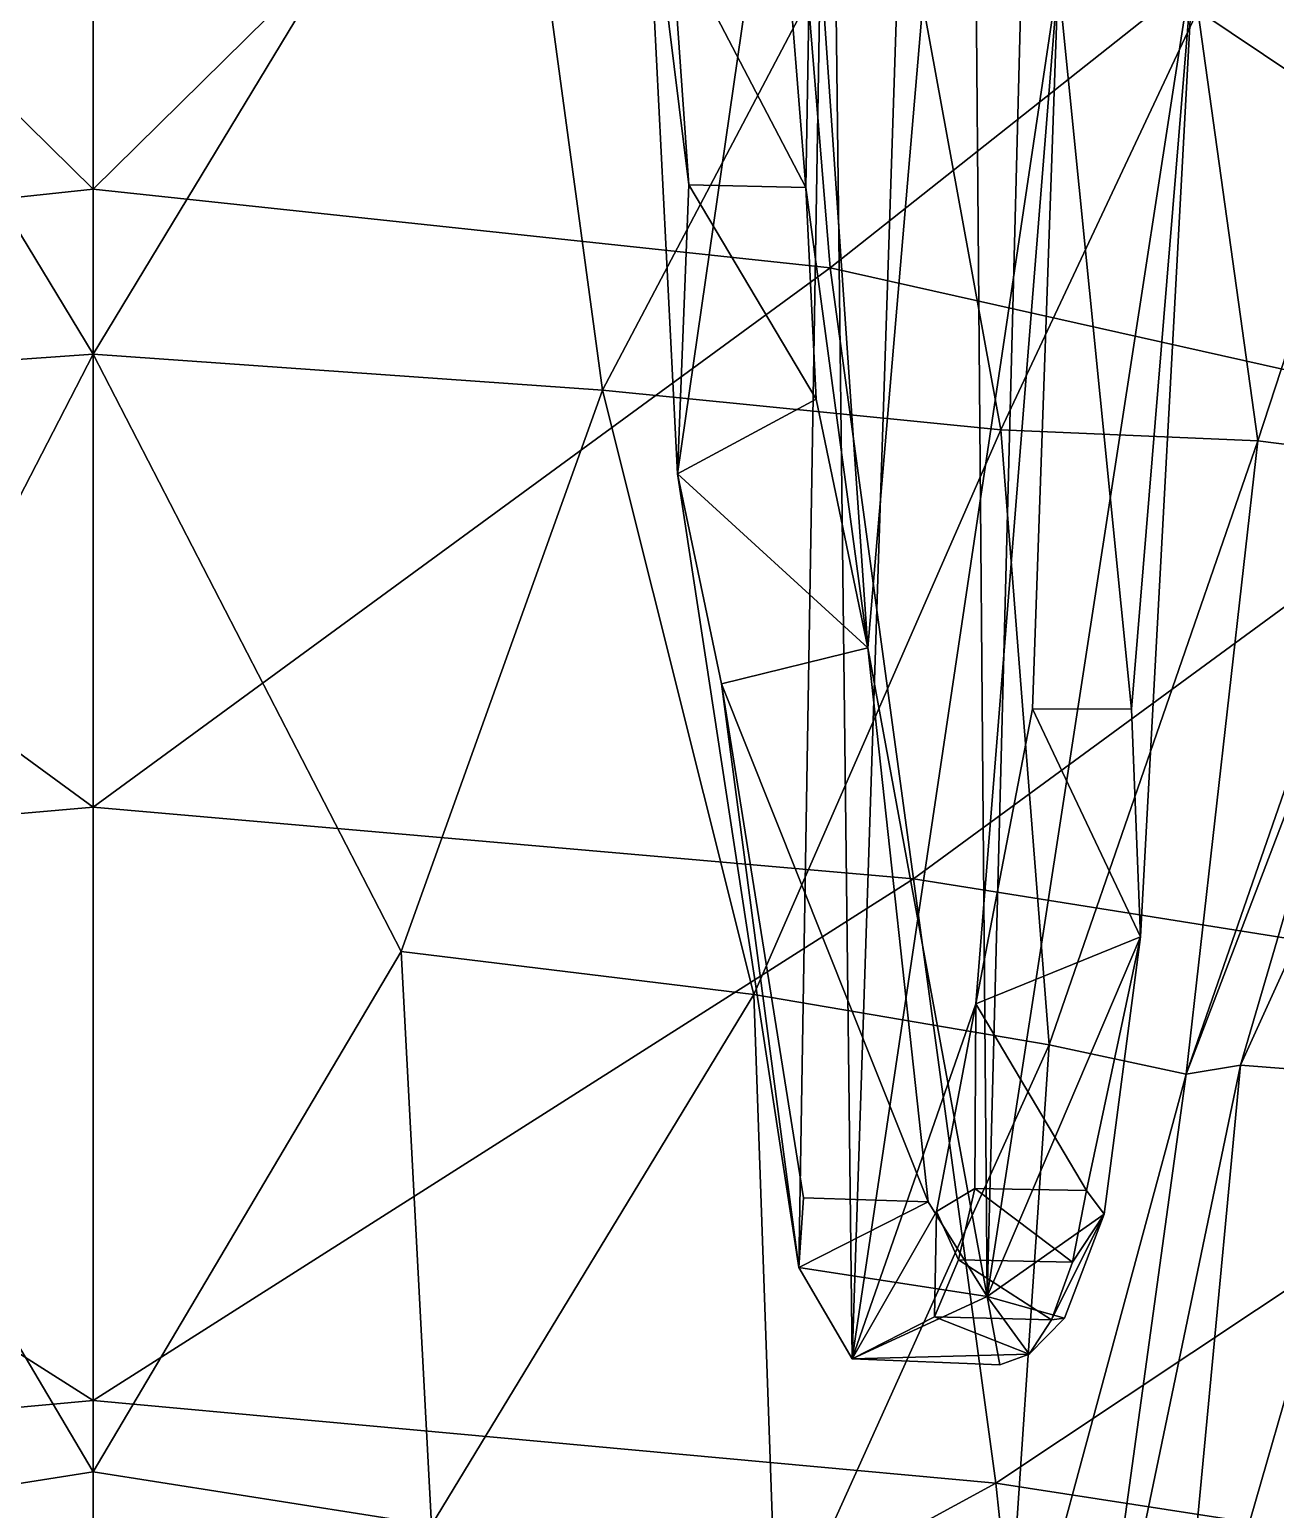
# Model space of a CAD drawing. Extents: x -1.1 to 1.1, y -3.78 to 5.59.
# Drawn here: x -0.022 to 0.411, y 1.039 to 1.552 of the extents above; entities that cross this region are included whole.
import ezdxf

# ---------------------------------------------------------------- set-up
doc = ezdxf.new("R2010")
doc.units = 0
doc.layers.add('STEGOSRS$LWO', color=1, linetype='CONTINUOUS')

msp = doc.modelspace()

# ---------------------------------------------------------------- linework, layer by layer
at = {"layer": 'STEGOSRS$LWO'}
for points in [[(0.44093, 1.52063, 1.83764), (0.38375, 1.55898, 1.77578), (0.41676, 1.90533, 1.81855)], [(0.26372, 1.09086, 3.11117), (0.29029, 1.89989, 3.17381), (0.25568, 1.76241, 3.00399)], [(0.26372, 1.09086, 3.11117), (0.33519, 1.57035, 3.39321), (0.29029, 1.89989, 3.17381)], [(0.30511, 1.75942, 2.98966), (0.33041, 1.87482, 3.13769), (0.31054, 1.11252, 3.02824)], [(0.33041, 1.87482, 3.13769), (0.3822, 1.57726, 3.38494), (0.31054, 1.11252, 3.02824)], [(-0.2349, 1.72826, 2.7997), (0, 1.49698, 3.06626), (0, 1.775, 2.86754)], [(0, 1.49698, 3.06626), (0.2349, 1.72826, 2.7997), (0, 1.775, 2.86754)], [(0.25568, 1.76241, 3.00399), (0.19163, 1.6218, 2.72414), (0.20295, 1.39811, 2.80569)], [(0.25568, 1.76241, 3.00399), (0.20295, 1.39811, 2.80569), (0.24511, 1.12252, 3.02761)], [(0.25568, 1.76241, 3.00399), (0.24511, 1.12252, 3.02761), (0.26372, 1.09086, 3.11117)], [(0.26913, 1.33774, 2.82232), (0.24963, 1.62002, 2.71218), (0.30511, 1.75942, 2.98966)], [(0.31054, 1.11252, 3.02824), (0.26913, 1.33774, 2.82232), (0.30511, 1.75942, 2.98966)], [(-0.25598, 1.4696, 2.96442), (0, 1.49698, 3.06626), (-0.2349, 1.72826, 2.7997)], [(0, 1.49698, 3.06626), (0.25598, 1.4696, 2.96442), (0.2349, 1.72826, 2.7997)], [(0.45474, 1.62695, 2.66234), (0.2349, 1.72826, 2.7997), (0.25598, 1.4696, 2.96442)], [(0, 1.70153, 1.63704), (0, 1.4397, 1.63232), (-0.1432, 1.676, 1.66156)], [(0, 1.4397, 1.63232), (0, 1.70153, 1.63704), (0.1432, 1.676, 1.66156)], [(0, 1.4397, 1.63232), (-0.17698, 1.42716, 1.66044), (-0.1432, 1.676, 1.66156)], [(0.17698, 1.42716, 1.66044), (0, 1.4397, 1.63232), (0.1432, 1.676, 1.66156)], [(0.17698, 1.42716, 1.66044), (0.1432, 1.676, 1.66156), (0.27776, 1.61854, 1.71534)], [(0.25598, 1.4696, 2.96442), (0.49998, 1.41505, 2.76504), (0.45474, 1.62695, 2.66234)], [(0.31533, 1.41338, 1.71918), (0.17698, 1.42716, 1.66044), (0.27776, 1.61854, 1.71534)], [(0.19163, 1.6218, 2.72414), (0.20071, 1.58733, 2.72621), (0.20691, 1.4985, 2.76557)], [(0.20295, 1.39811, 2.80569), (0.19163, 1.6218, 2.72414), (0.20691, 1.4985, 2.76557)], [(0.24758, 1.49751, 2.7564), (0.24028, 1.58861, 2.7167), (0.24963, 1.62002, 2.71218)], [(0.24963, 1.62002, 2.71218), (0.26913, 1.33774, 2.82232), (0.24758, 1.49751, 2.7564)], [(0.31533, 1.41338, 1.71918), (0.27776, 1.61854, 1.71534), (0.38375, 1.55898, 1.77578)], [(0.24028, 1.58861, 2.7167), (0.24758, 1.49751, 2.7564), (0.20071, 1.58733, 2.72621)], [(0.24758, 1.49751, 2.7564), (0.20691, 1.4985, 2.76557), (0.20071, 1.58733, 2.72621)], [(0.3822, 1.57726, 3.38494), (0.3638, 1.23733, 3.27131), (0.31054, 1.11252, 3.02824)], [(0.36069, 1.31643, 3.30728), (0.3822, 1.57726, 3.38494), (0.33519, 1.57035, 3.39321)], [(0.3822, 1.57726, 3.38494), (0.36069, 1.31643, 3.30728), (0.3638, 1.23733, 3.27131)], [(0.26372, 1.09086, 3.11117), (0.30658, 1.21409, 3.27317), (0.33519, 1.57035, 3.39321)], [(0.30658, 1.21409, 3.27317), (0.32635, 1.31656, 3.31435), (0.33519, 1.57035, 3.39321)], [(0.33519, 1.57035, 3.39321), (0.32635, 1.31656, 3.31435), (0.36069, 1.31643, 3.30728)], [(0.4046, 1.40956, 1.76824), (0.31533, 1.41338, 1.71918), (0.38375, 1.55898, 1.77578)], [(0.4046, 1.40956, 1.76824), (0.38375, 1.55898, 1.77578), (0.44093, 1.52063, 1.83764)], [(0.45373, 1.40334, 1.80588), (0.4046, 1.40956, 1.76824), (0.44093, 1.52063, 1.83764)], [(0, 1.49698, 3.06626), (-0.25598, 1.4696, 2.96442), (0, 1.2824, 3.19575)], [(0.25598, 1.4696, 2.96442), (0, 1.49698, 3.06626), (0, 1.2824, 3.19575)], [(0.25117, 1.42405, 2.77842), (0.20295, 1.39811, 2.80569), (0.20691, 1.4985, 2.76557)], [(0.24758, 1.49751, 2.7564), (0.25117, 1.42405, 2.77842), (0.20691, 1.4985, 2.76557)], [(0.26913, 1.33774, 2.82232), (0.25117, 1.42405, 2.77842), (0.24758, 1.49751, 2.7564)], [(-0.28501, 1.25745, 3.0807), (0, 1.2824, 3.19575), (-0.25598, 1.4696, 2.96442)], [(0, 1.2824, 3.19575), (0.28501, 1.25745, 3.0807), (0.25598, 1.4696, 2.96442)], [(0.49998, 1.41505, 2.76504), (0.25598, 1.4696, 2.96442), (0.28501, 1.25745, 3.0807)], [(-0.17698, 1.42716, 1.66044), (0, 1.4397, 1.63232), (-0.10699, 1.23223, 1.5887)], [(0, 1.4397, 1.63232), (0, 1.05164, 1.49757), (-0.10699, 1.23223, 1.5887)], [(0, 1.4397, 1.63232), (0.17698, 1.42716, 1.66044), (0.10699, 1.23223, 1.5887)], [(0, 1.05164, 1.49757), (0, 1.4397, 1.63232), (0.10699, 1.23223, 1.5887)], [(0.22957, 1.21728, 1.62275), (0.10699, 1.23223, 1.5887), (0.17698, 1.42716, 1.66044)], [(0.17698, 1.42716, 1.66044), (0.31533, 1.41338, 1.71918), (0.22957, 1.21728, 1.62275)], [(0.20295, 1.39811, 2.80569), (0.25117, 1.42405, 2.77842), (0.26913, 1.33774, 2.82232)], [(0.33206, 1.19982, 1.66382), (0.22957, 1.21728, 1.62275), (0.31533, 1.41338, 1.71918)], [(0.28501, 1.25745, 3.0807), (0.56274, 1.2133, 2.87026), (0.49998, 1.41505, 2.76504)], [(0.31533, 1.41338, 1.71918), (0.4046, 1.40956, 1.76824), (0.33206, 1.19982, 1.66382)], [(0.37967, 1.18971, 1.69008), (0.33206, 1.19982, 1.66382), (0.4046, 1.40956, 1.76824)], [(0.4046, 1.40956, 1.76824), (0.45373, 1.40334, 1.80588), (0.37967, 1.18971, 1.69008)], [(0.37967, 1.18971, 1.69008), (0.45373, 1.40334, 1.80588), (0.45689, 1.39182, 1.76623)], [(0.24511, 1.12252, 3.02761), (0.20295, 1.39811, 2.80569), (0.21827, 1.32522, 2.84092)], [(0.26913, 1.33774, 2.82232), (0.21827, 1.32522, 2.84092), (0.20295, 1.39811, 2.80569)], [(0.39854, 1.19274, 1.65466), (0.37967, 1.18971, 1.69008), (0.45689, 1.39182, 1.76623)], [(0.39854, 1.19274, 1.65466), (0.45689, 1.39182, 1.76623), (0.48217, 1.37653, 1.67257)], [(0.44632, 1.18907, 1.57167), (0.39854, 1.19274, 1.65466), (0.48217, 1.37653, 1.67257)], [(0.26913, 1.33774, 2.82232), (0.29006, 1.14537, 2.97968), (0.21827, 1.32522, 2.84092)], [(0.31054, 1.11252, 3.02824), (0.29006, 1.14537, 2.97968), (0.26913, 1.33774, 2.82232)], [(0.21827, 1.32522, 2.84092), (0.24682, 1.14678, 2.98977), (0.24511, 1.12252, 3.02761)], [(0.29006, 1.14537, 2.97968), (0.24682, 1.14678, 2.98977), (0.21827, 1.32522, 2.84092)], [(0.32635, 1.31656, 3.31435), (0.30658, 1.21409, 3.27317), (0.3638, 1.23733, 3.27131)], [(0.3638, 1.23733, 3.27131), (0.36069, 1.31643, 3.30728), (0.32635, 1.31656, 3.31435)], [(-0.28501, 1.25745, 3.0807), (0, 1.07631, 3.3028), (0, 1.2824, 3.19575)], [(0, 1.07631, 3.3028), (0.28501, 1.25745, 3.0807), (0, 1.2824, 3.19575)], [(-0.31359, 1.0476, 3.16647), (0, 1.07631, 3.3028), (-0.28501, 1.25745, 3.0807)], [(0, 1.07631, 3.3028), (0.31359, 1.0476, 3.16647), (0.28501, 1.25745, 3.0807)], [(0.56274, 1.2133, 2.87026), (0.28501, 1.25745, 3.0807), (0.31359, 1.0476, 3.16647)], [(0.34508, 1.14924, 3.2323), (0.3638, 1.23733, 3.27131), (0.30658, 1.21409, 3.27317)], [(0.3638, 1.23733, 3.27131), (0.35119, 1.14108, 3.21427), (0.31054, 1.11252, 3.02824)], [(0.3638, 1.23733, 3.27131), (0.34508, 1.14924, 3.2323), (0.35119, 1.14108, 3.21427)], [(0, 1.05164, 1.49757), (-0.11753, 1.03303, 1.51388), (-0.10699, 1.23223, 1.5887)], [(0.11753, 1.03303, 1.51388), (0, 1.05164, 1.49757), (0.10699, 1.23223, 1.5887)], [(0.11753, 1.03303, 1.51388), (0.10699, 1.23223, 1.5887), (0.22957, 1.21728, 1.62275)], [(0.23745, 0.99034, 1.55101), (0.11753, 1.03303, 1.51388), (0.22957, 1.21728, 1.62275)], [(0.23745, 0.99034, 1.55101), (0.22957, 1.21728, 1.62275), (0.33206, 1.19982, 1.66382)], [(0.26372, 1.09086, 3.11117), (0.29296, 1.14202, 3.22696), (0.30658, 1.21409, 3.27317)], [(0.29296, 1.14202, 3.22696), (0.30633, 1.14994, 3.24081), (0.30658, 1.21409, 3.27317)], [(0.30658, 1.21409, 3.27317), (0.30633, 1.14994, 3.24081), (0.34508, 1.14924, 3.2323)], [(0.31359, 1.0476, 3.16647), (0.62066, 1.00022, 2.93404), (0.56274, 1.2133, 2.87026)], [(0.31527, 0.95165, 1.58765), (0.23745, 0.99034, 1.55101), (0.33206, 1.19982, 1.66382)], [(0.31527, 0.95165, 1.58765), (0.33206, 1.19982, 1.66382), (0.37967, 1.18971, 1.69008)], [(0.34395, 0.93027, 1.60003), (0.37967, 1.18971, 1.69008), (0.39854, 1.19274, 1.65466)], [(0.37465, 0.94053, 1.57852), (0.34395, 0.93027, 1.60003), (0.39854, 1.19274, 1.65466)], [(0.37465, 0.94053, 1.57852), (0.39854, 1.19274, 1.65466), (0.44632, 1.18907, 1.57167)], [(0.34395, 0.93027, 1.60003), (0.31527, 0.95165, 1.58765), (0.37967, 1.18971, 1.69008)], [(0.42219, 0.95779, 1.52469), (0.37465, 0.94053, 1.57852), (0.44632, 1.18907, 1.57167)], [(0.24511, 1.12252, 3.02761), (0.24682, 1.14678, 2.98977), (0.29006, 1.14537, 2.97968)], [(0.30062, 1.12516, 3.2193), (0.30633, 1.14994, 3.24081), (0.29296, 1.14202, 3.22696)], [(0.30633, 1.14994, 3.24081), (0.30062, 1.12516, 3.2193), (0.34021, 1.12434, 3.21051)], [(0.34021, 1.12434, 3.21051), (0.34508, 1.14924, 3.2323), (0.30633, 1.14994, 3.24081)], [(0.35119, 1.14108, 3.21427), (0.34508, 1.14924, 3.2323), (0.34021, 1.12434, 3.21051)], [(0.29006, 1.14537, 2.97968), (0.31054, 1.11252, 3.02824), (0.24511, 1.12252, 3.02761)], [(0.29296, 1.14202, 3.22696), (0.26372, 1.09086, 3.11117), (0.29232, 1.10536, 3.18662)], [(0.29232, 1.10536, 3.18662), (0.30062, 1.12516, 3.2193), (0.29296, 1.14202, 3.22696)], [(0.35119, 1.14108, 3.21427), (0.33748, 1.10496, 3.15273), (0.31054, 1.11252, 3.02824)], [(0.35119, 1.14108, 3.21427), (0.34021, 1.12434, 3.21051), (0.33286, 1.10439, 3.1775)], [(0.33748, 1.10496, 3.15273), (0.35119, 1.14108, 3.21427), (0.33286, 1.10439, 3.1775)], [(0.26372, 1.09086, 3.11117), (0.24511, 1.12252, 3.02761), (0.31054, 1.11252, 3.02824)], [(0.30062, 1.12516, 3.2193), (0.29232, 1.10536, 3.18662), (0.33286, 1.10439, 3.1775)], [(0.33286, 1.10439, 3.1775), (0.34021, 1.12434, 3.21051), (0.30062, 1.12516, 3.2193)], [(0.31054, 1.11252, 3.02824), (0.31491, 1.0887, 3.09667), (0.26372, 1.09086, 3.11117)], [(0.32513, 1.09243, 3.1428), (0.31491, 1.0887, 3.09667), (0.31054, 1.11252, 3.02824)], [(0.31054, 1.11252, 3.02824), (0.33748, 1.10496, 3.15273), (0.32513, 1.09243, 3.1428)], [(0.29232, 1.10536, 3.18662), (0.26372, 1.09086, 3.11117), (0.32513, 1.09243, 3.1428)], [(0.32513, 1.09243, 3.1428), (0.33286, 1.10439, 3.1775), (0.29232, 1.10536, 3.18662)], [(0.33286, 1.10439, 3.1775), (0.32513, 1.09243, 3.1428), (0.33748, 1.10496, 3.15273)], [(0.31491, 1.0887, 3.09667), (0.32513, 1.09243, 3.1428), (0.26372, 1.09086, 3.11117)], [(0, 1.07631, 3.3028), (-0.31359, 1.0476, 3.16647), (0, 0.87699, 3.38497)], [(0.31359, 1.0476, 3.16647), (0, 1.07631, 3.3028), (0, 0.87699, 3.38497)], [(0, 1.05164, 1.49757), (0, 0.86917, 1.40964), (-0.11753, 1.03303, 1.51388)], [(0, 0.86917, 1.40964), (0, 1.05164, 1.49757), (0.11753, 1.03303, 1.51388)], [(-0.3352, 0.84302, 3.22261), (0, 0.87699, 3.38497), (-0.31359, 1.0476, 3.16647)], [(0, 0.87699, 3.38497), (0.3352, 0.84302, 3.22261), (0.31359, 1.0476, 3.16647)], [(0.62066, 1.00022, 2.93404), (0.31359, 1.0476, 3.16647), (0.3352, 0.84302, 3.22261)]]:
    msp.add_3dface(points, dxfattribs=at)

doc.saveas('drawing.dxf')
